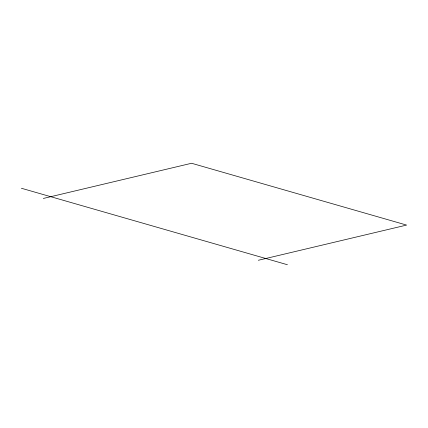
<?xml version="1.0" encoding="UTF-8"?>
<svg xmlns="http://www.w3.org/2000/svg" width="428" height="428" viewBox="0 0 428 428"><rect width="100%" height="100%" fill="white"/><g stroke="black" fill="none" stroke-linecap="round" stroke-linejoin="round"><path stroke-width="0.64" d="M43.33 198.453L191.578 163.266L406.6 225.08L258.351 260.267M21.4 188.256L287.418 264.734"/></g></svg>
